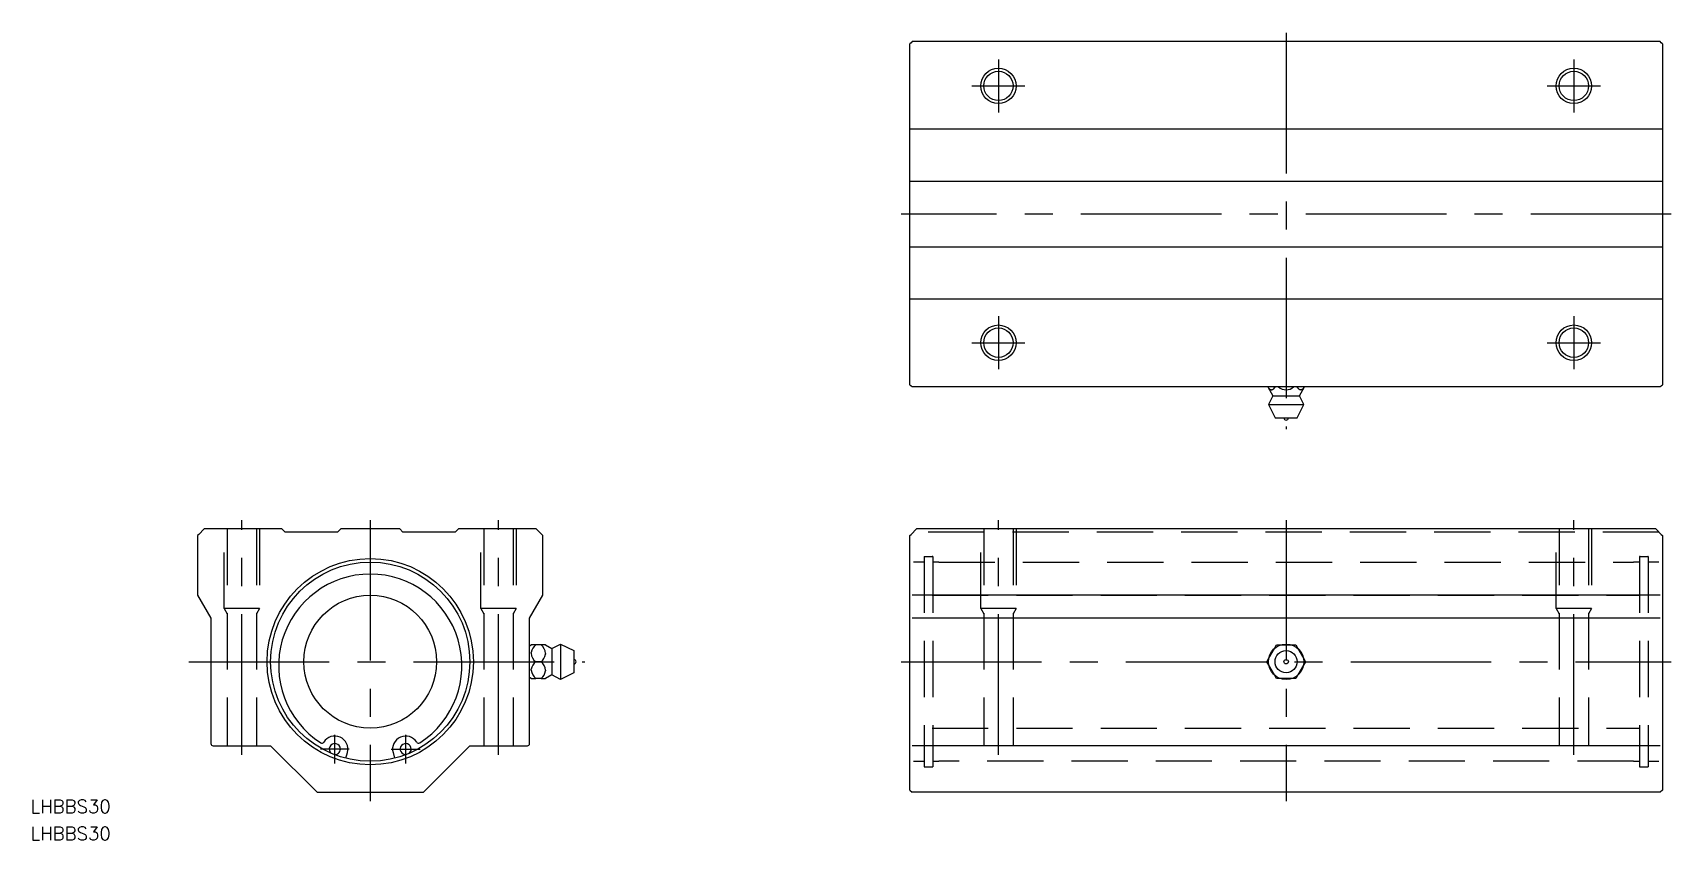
# Model space of a CAD drawing. Extents: x -76 to 294, y -40 to 142.
import ezdxf

# ---------------------------------------------------------------- set-up
doc = ezdxf.new("R2010")
doc.units = 0
doc.linetypes.add('CENTER', pattern=[50.8, 31.75, -6.35, 6.35, -6.35])
doc.linetypes.add('DASHED', pattern=[19.05, 12.7, -6.35])
doc.layers.get('0').update_dxf_attribs({"linetype": 'CONTINUOUS'})
doc.layers.add('CENTER', color=1, linetype='CENTER')
doc.styles.get("Standard").update_dxf_attribs({"font": 'txt.shx', "height": 3, "bigfont": 'bigfont.shx'})

msp = doc.modelspace()

# ---------------------------------------------------------------- linework, layer by layer
at = {"color": 7, "linetype": 'CONTINUOUS'}
for p, q in [((122.17, 139.81), (121.92, 139.56)), ((121.92, 62.56), (121.92, 139.56)), ((122.42, 140.06), (122.17, 139.81)), ((291.42, 140.06), (122.42, 140.06)), ((291.67, 139.81), (291.42, 140.06)), ((291.92, 139.56), (291.67, 139.81)), ((291.92, 139.56), (291.92, 62.56)), ((291.92, 120.26), (121.92, 120.26)), ((291.92, 108.46), (121.92, 108.46)), ((291.92, 93.66), (121.92, 93.66)), ((291.92, 81.86), (121.92, 81.86)), ((121.92, 62.56), (122.17, 62.31)), ((122.17, 62.31), (122.42, 62.06)), ((291.42, 62.06), (122.42, 62.06)), ((202.77, 62.06), (203.92, 60.06)), ((203.92, 60.06), (202.92, 58.06)), ((203.25, 61.57), (203.35, 61.51)), ((203.35, 61.51), (203.45, 61.47)), ((203.45, 61.47), (203.55, 61.44)), ((203.55, 61.44), (203.7, 61.44)), ((203.7, 61.44), (203.8, 61.46)), ((203.8, 61.46), (203.9, 61.5)), ((203.9, 61.5), (204.02, 61.56)), ((203.92, 60.06), (209.92, 60.06)), ((204.02, 61.56), (204.14, 61.66)), ((209.36, 62.06), (209.51, 61.86)), ((209.51, 61.86), (209.62, 61.75)), ((209.62, 61.75), (209.73, 61.64)), ((209.73, 61.64), (209.85, 61.55)), ((209.85, 61.55), (209.97, 61.49)), ((209.92, 60.06), (211.08, 62.06)), ((210.92, 58.06), (209.92, 60.06)), ((209.97, 61.49), (210.07, 61.45)), ((210.07, 61.45), (210.17, 61.44)), ((210.17, 61.44), (210.32, 61.45)), ((210.32, 61.45), (210.42, 61.48)), ((210.42, 61.48), (210.52, 61.52)), ((291.42, 62.06), (291.67, 62.31)), ((291.67, 62.31), (291.92, 62.56)), ((202.92, 58.06), (204.42, 55.06)), ((202.92, 58.06), (210.92, 58.06)), ((209.42, 55.06), (210.92, 58.06)), ((204.42, 55.06), (209.42, 55.06)), ((-37.5, 30), (-38.75, 28.75)), ((-19.95, 30), (-37.5, 30)), ((-19.2, 29.25), (-19.95, 30)), ((-6.65, 30), (-7.4, 29.25)), ((6.65, 30), (-6.65, 30)), ((7.4, 29.25), (6.65, 30)), ((19.95, 30), (19.2, 29.25)), ((37.5, 30), (19.95, 30)), ((38.75, 28.75), (37.5, 30)), ((123.42, 30), (122.17, 28.75)), ((290.42, 30), (123.42, 30)), ((291.67, 28.75), (290.42, 30)), ((-38.75, 28.75), (-39, 28.5)), ((-39, 28.5), (-39, 15)), ((-7.4, 29.25), (-19.2, 29.25)), ((19.2, 29.25), (7.4, 29.25)), ((39, 28.5), (38.75, 28.75)), ((39, 15), (39, 28.5)), ((121.92, 28.5), (122.17, 28.75)), ((121.92, 15.13), (121.92, 28.5)), ((291.67, 28.75), (291.92, 28.5)), ((291.92, 28.5), (291.92, 15.13)), ((-39, 15), (-36, 9.8)), ((36, 9.8), (39, 15)), ((121.92, 9.94), (121.92, 15.13)), ((291.42, 15), (122.42, 15)), ((291.92, 15.13), (291.92, 9.94)), ((-36, 9.8), (-36, -18.5)), ((36, -18.5), (36, 9.8)), ((121.92, -18.5), (121.92, 9.94)), ((291.42, 9.8), (122.42, 9.8)), ((291.92, 9.94), (291.92, -18.5)), ((36, 3.58), (36.37, 3.79)), ((37.39, 3.79), (36.37, 3.79)), ((38.61, 3.79), (37.39, 3.79)), ((39.63, 3.79), (38.61, 3.79)), ((39.63, 3.79), (41, 3)), ((41, 3), (43, 4)), ((43, 4), (43, -4)), ((43, 4), (46, 2.5)), ((204.27, 2.99), (204.73, 3.79)), ((204.73, 3.79), (205.66, 3.79)), ((208.19, 3.79), (209.11, 3.79)), ((209.11, 3.79), (209.57, 2.99)), ((36.37, 1.92), (36.39, 2.09)), ((39.63, 1.88), (39.61, 1.7)), ((41, 3), (41, -3)), ((46, 2.5), (46, -2.5)), ((202.54, 0), (203, 0.8)), ((210.84, 0.8), (211.3, 0)), ((36.38, -3.79), (36, -3.58)), ((36.38, -1.88), (36.39, -1.7)), ((38.61, 0), (37.39, 0)), ((39.62, -1.92), (39.61, -2.09)), ((41, -3), (39.62, -3.79)), ((43, -4), (41, -3)), ((46, -2.5), (43, -4)), ((203, -0.8), (202.54, 0)), ((204.73, -3.79), (204.27, -2.99)), ((209.58, -2.99), (209.11, -3.79)), ((211.3, 0), (210.84, -0.8)), ((36.38, -3.79), (37.39, -3.79)), ((38.61, -3.79), (37.39, -3.79)), ((38.61, -3.79), (39.62, -3.79)), ((205.66, -3.79), (204.73, -3.79)), ((209.11, -3.79), (208.19, -3.79)), ((121.92, -29), (121.92, -18.5)), ((291.92, -18.5), (291.92, -29)), ((-35.5, -19), (-22.5, -19)), ((-22.5, -19), (-12, -29.5)), ((-5.5, -21.82), (-5.15, -20.48)), ((5.15, -20.48), (5.5, -21.82)), ((12, -29.5), (22.5, -19)), ((22.5, -19), (35.5, -19)), ((291.42, -19), (122.42, -19)), ((-12, -29.5), (12, -29.5)), ((121.92, -29), (122.42, -29.5)), ((291.42, -29.5), (122.42, -29.5)), ((291.92, -29), (291.42, -29.5))]:
    msp.add_line(p, q, dxfattribs=at)
at = {"color": 3, "linetype": 'DASHED'}
for p, q in [((-33, 12), (-33, 30)), ((-32.32, 30), (-32.32, -19)), ((-25.68, 30), (-25.68, -19)), ((-25, 30), (-25, 12)), ((25, 12), (25, 30)), ((25.68, 30), (25.68, -19)), ((32.32, 30), (32.32, -19)), ((33, 30), (33, 12)), ((137.92, 12), (137.92, 30)), ((138.6, 30), (138.6, -19)), ((145.25, 30), (145.25, -19)), ((145.92, 30), (145.92, 12)), ((267.92, 12), (267.92, 30)), ((268.6, 30), (268.6, -19)), ((275.25, 30), (275.25, -19)), ((275.92, 30), (275.92, 12)), ((291.17, 29.25), (122.67, 29.25)), ((125.12, 22.5), (122.72, 22.5)), ((125.12, 23.75), (125.12, -23.75)), ((125.17, 23.75), (125.12, 23.75)), ((125.17, 23.75), (127, 23.75)), ((127.07, 23.75), (126.92, 23.75)), ((127.07, 23.75), (127.07, -23.75)), ((128.42, 22.5), (127.07, 22.5)), ((128.42, 22.5), (285.42, 22.5)), ((286.77, 22.5), (285.42, 22.5)), ((286.77, 23.75), (286.77, -23.75)), ((286.92, 23.75), (286.77, 23.75)), ((286.92, 23.75), (288.72, 23.75)), ((288.72, 23.75), (288.67, 23.75)), ((288.72, 23.75), (288.72, -23.75)), ((291.12, 22.5), (288.72, 22.5)), ((126.92, 15), (286.92, 15)), ((-25, 12), (-33, 12)), ((-33, 12), (-32.32, 10.83)), ((-25, 12), (-25.68, 10.83)), ((33, 12), (25, 12)), ((25, 12), (25.68, 10.83)), ((33, 12), (32.32, 10.83)), ((145.92, 12), (137.92, 12)), ((137.92, 12), (138.6, 10.83)), ((145.92, 12), (145.25, 10.83)), ((275.92, 12), (267.92, 12)), ((267.92, 12), (268.6, 10.83)), ((275.92, 12), (275.25, 10.83)), ((205.66, 3.79), (208.19, 3.79)), ((203, 0.8), (204.27, 2.99)), ((209.57, 2.99), (210.84, 0.8)), ((204.27, -2.99), (203, -0.8)), ((210.84, -0.8), (209.58, -2.99)), ((208.19, -3.79), (205.66, -3.79)), ((126.92, -15), (286.92, -15)), ((122.72, -22.5), (125.12, -22.5)), ((125.12, -23.75), (127.07, -23.75)), ((127.07, -22.5), (128.42, -22.5)), ((285.42, -22.5), (128.42, -22.5)), ((285.42, -22.5), (286.77, -22.5)), ((286.77, -23.75), (288.72, -23.75)), ((288.72, -22.5), (291.12, -22.5))]:
    msp.add_line(p, q, dxfattribs=at)
at = {"color": 3, "linetype": 'CONTINUOUS'}
for centre in [(141.92, 130.06), (271.92, 130.06), (141.92, 72.06), (271.92, 72.06)]:
    msp.add_circle(centre, 4, dxfattribs=at)
at = {"color": 7, "linetype": 'CONTINUOUS'}
for centre, radius in [((141.92, 130.06), 3.32), ((271.92, 130.06), 3.32), ((141.92, 72.06), 3.32), ((271.92, 72.06), 3.32), ((0, 0), 23.3), ((0, 0), 22.5), ((0, 0), 15), ((206.92, 0), 4), ((206.92, 0), 2.5), ((206.92, 0), 0.5)]:
    msp.add_circle(centre, radius, dxfattribs=at)
for centre, radius, start, end in [((204.49, 63.19), 2.04, 213.7363, 232.6416), ((202.5, 63.43), 2.42, 312.7746, 325.4203), ((206.92, 64.04), 2.61, 229.4797, 310.5055), ((209.47, 63.1), 1.89, 303.7145, 326.6581), ((206.92, 55.06), 0.5, 180, 0), ((0, -0.91), 20.7, 302.7259, 237.2741), ((39.31, 1.51), 2.99, 130.1189, 168.8006), ((36.92, 1.67), 2.71, 4.3594, 51.4958), ((39.08, 2.12), 2.72, 184.3958, 231.5037), ((36.68, 2.28), 2.99, 310.1106, 348.7685), ((46, 0), 0.5, 270, 90), ((39.19, -1.61), 2.82, 185.3442, 230.5314), ((39.31, -2.28), 2.98, 130.1077, 168.8098), ((36.82, -2.18), 2.82, 5.3079, 50.5234), ((36.69, -1.51), 2.98, 310.0994, 348.7776), ((-35.5, -18.5), 0.5, 180, 270), ((-10.92, -17.89), 0.5, 237.2741, 327.7564), ((-8, -19.74), 2.95, 345.2978, 147.7564), ((-8, -19.74), 1.25, 0, 232.0078), ((8, -19.74), 2.95, 32.2436, 194.7022), ((8, -19.74), 1.25, 0, 276.1391), ((10.92, -17.89), 0.5, 212.2436, 302.7259), ((35.5, -18.5), 0.5, 270, 360), ((-8, -19.74), 1.25, 263.8609, 0), ((8, -19.74), 1.25, 307.9922, 0)]:
    msp.add_arc(centre, radius, start, end, dxfattribs=at)
at = {"layer": 'CENTER', "color": 1, "linetype": 'CENTER'}
for p, q in [((206.92, 142.06), (206.92, 52.56)), ((141.92, 136.06), (141.92, 124.06)), ((271.92, 136.06), (271.92, 124.06)), ((135.92, 130.06), (147.92, 130.06)), ((265.92, 130.06), (277.92, 130.06)), ((293.92, 101.06), (119.92, 101.06)), ((141.92, 78.06), (141.92, 66.06)), ((271.92, 78.06), (271.92, 66.06)), ((135.92, 72.06), (147.92, 72.06)), ((265.92, 72.06), (277.92, 72.06)), ((-29, -21), (-29, 32)), ((0, 32), (0, -31.5)), ((29, -21), (29, 32)), ((141.92, -21), (141.92, 32)), ((206.92, 32), (206.92, -31.5)), ((271.92, -21), (271.92, 32)), ((-41, 0), (48.5, 0)), ((119.92, 0), (293.92, 0)), ((-8, -22.99), (-8, -16.49)), ((8, -16.49), (8, -22.99)), ((-4.75, -19.74), (-11.25, -19.74)), ((4.75, -19.74), (11.25, -19.74))]:
    msp.add_line(p, q, dxfattribs=at)

# ---------------------------------------------------------------- texts
at = {"color": 7, "linetype": 'CONTINUOUS'}
for p in [(-76.76, -34.19), (-76.76, -40.32)]:
    msp.add_text('LHBBS30', height=3, dxfattribs=at).set_placement(p)

doc.saveas('drawing.dxf')
